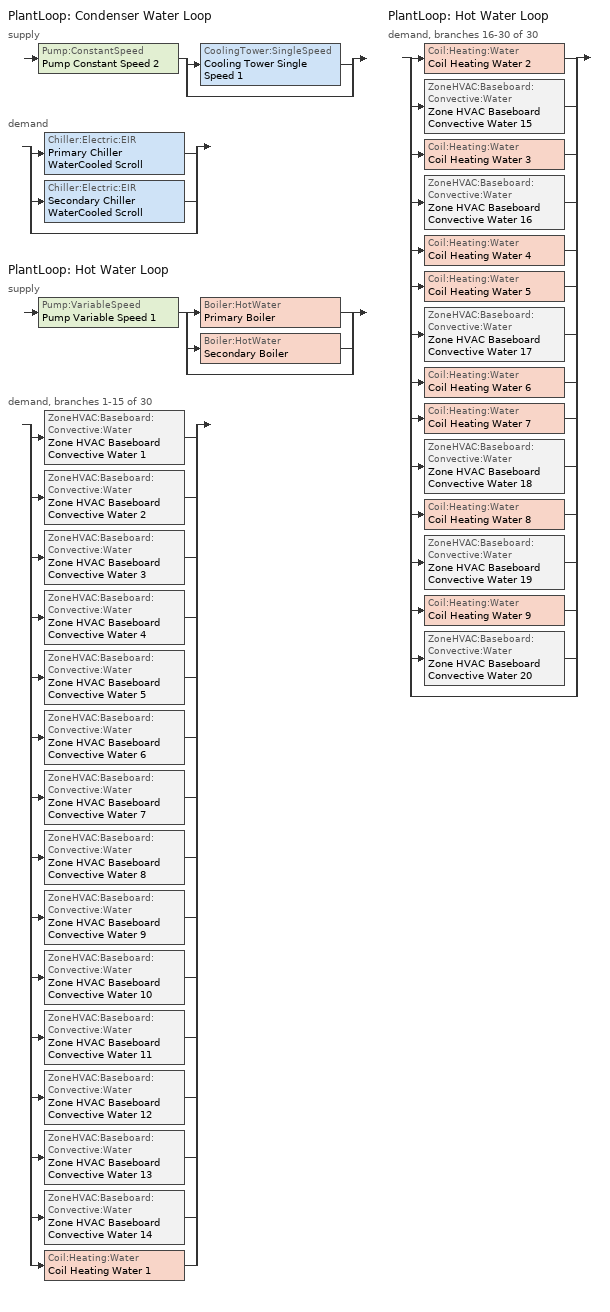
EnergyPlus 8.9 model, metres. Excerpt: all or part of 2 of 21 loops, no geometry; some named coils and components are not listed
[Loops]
PlantLoop 'Condenser Water Loop'
 supply: Pump:ConstantSpeed 'Pump Constant Speed 2' > split
  | CoolingTower:SingleSpeed 'Cooling Tower Single Speed 1'
  | bypass
 demand: split
  | Chiller:Electric:EIR 'Primary Chiller WaterCooled Scroll'
  | Chiller:Electric:EIR 'Secondary Chiller WaterCooled Scroll'
  | bypass
PlantLoop 'Hot Water Loop'
 supply: Pump:VariableSpeed 'Pump Variable Speed 1' > split
  | Boiler:HotWater 'Primary Boiler'
  | Boiler:HotWater 'Secondary Boiler'
  | bypass
 demand, branches 1-15 of 30: split
  | ZoneHVAC:Baseboard:Convective:Water 'Zone HVAC Baseboard Convective Water 1'
  | ZoneHVAC:Baseboard:Convective:Water 'Zone HVAC Baseboard Convective Water 2'
  | ZoneHVAC:Baseboard:Convective:Water 'Zone HVAC Baseboard Convective Water 3'
  | ZoneHVAC:Baseboard:Convective:Water 'Zone HVAC Baseboard Convective Water 4'
  | ZoneHVAC:Baseboard:Convective:Water 'Zone HVAC Baseboard Convective Water 5'
  | ZoneHVAC:Baseboard:Convective:Water 'Zone HVAC Baseboard Convective Water 6'
  | ZoneHVAC:Baseboard:Convective:Water 'Zone HVAC Baseboard Convective Water 7'
  | ZoneHVAC:Baseboard:Convective:Water 'Zone HVAC Baseboard Convective Water 8'
  | ZoneHVAC:Baseboard:Convective:Water 'Zone HVAC Baseboard Convective Water 9'
  | ZoneHVAC:Baseboard:Convective:Water 'Zone HVAC Baseboard Convective Water 10'
  | ZoneHVAC:Baseboard:Convective:Water 'Zone HVAC Baseboard Convective Water 11'
  | ZoneHVAC:Baseboard:Convective:Water 'Zone HVAC Baseboard Convective Water 12'
  | ZoneHVAC:Baseboard:Convective:Water 'Zone HVAC Baseboard Convective Water 13'
  | ZoneHVAC:Baseboard:Convective:Water 'Zone HVAC Baseboard Convective Water 14'
  | Coil:Heating:Water 'Coil Heating Water 1'
PlantLoop 'Hot Water Loop'
 demand, branches 16-30 of 30: split
  | Coil:Heating:Water 'Coil Heating Water 2'
  | ZoneHVAC:Baseboard:Convective:Water 'Zone HVAC Baseboard Convective Water 15'
  | Coil:Heating:Water 'Coil Heating Water 3'
  | ZoneHVAC:Baseboard:Convective:Water 'Zone HVAC Baseboard Convective Water 16'
  | Coil:Heating:Water 'Coil Heating Water 4'
  | Coil:Heating:Water 'Coil Heating Water 5'
  | ZoneHVAC:Baseboard:Convective:Water 'Zone HVAC Baseboard Convective Water 17'
  | Coil:Heating:Water 'Coil Heating Water 6'
  | Coil:Heating:Water 'Coil Heating Water 7'
  | ZoneHVAC:Baseboard:Convective:Water 'Zone HVAC Baseboard Convective Water 18'
  | Coil:Heating:Water 'Coil Heating Water 8'
  | ZoneHVAC:Baseboard:Convective:Water 'Zone HVAC Baseboard Convective Water 19'
  | Coil:Heating:Water 'Coil Heating Water 9'
  | ZoneHVAC:Baseboard:Convective:Water 'Zone HVAC Baseboard Convective Water 20'
  | bypass
[Coil:Heating:Water] Availability Schedule=Always On Discrete; U-Factor Times Area Value {W/K}=Autosize; Maximum Water Flow Rate {m3/s}=Autosize; Performance Input Method=UFactorTimesAreaAndDesignWaterFlowRate; Rated Capacity {W}=Autosize; Rated Inlet Water Temperature {C}=82.2; Rated Inlet Air Temperature {C}=16.6; Rated Outlet Water Temperature {C}=71.1; Rated Outlet Air Temperature {C}=32.2; Rated Ratio for Air and Water Convection=0.5
Coil Heating Water 7; Coil Heating Water 5; Coil Heating Water 8; Coil Heating Water 9; Coil Heating Water 2; Coil Heating Water 3
[ZoneHVAC:Baseboard:Convective:Water] Availability Schedule=Always On Discrete; Heating Design Capacity Method=HeatingDesignCapacity; Heating Design Capacity {W}=Autosize; Heating Design Capacity Per Floor Area {W/m2}=0; Fraction of Autosized Heating Design Capacity=0.8; U-Factor Times Area Value {W/K}=Autosize; Maximum Water Flow Rate {m3/s}=Autosize; Convergence Tolerance=0.001
Zone HVAC Baseboard Convective Water 18; Zone HVAC Baseboard Convective Water 17; Zone HVAC Baseboard Convective Water 10; Zone HVAC Baseboard Convective Water 1; Zone HVAC Baseboard Convective Water 19; Zone HVAC Baseboard Convective Water 20; Zone HVAC Baseboard Convective Water 15; Zone HVAC Baseboard Convective Water 13; Zone HVAC Baseboard Convective Water 16; Zone HVAC Baseboard Convective Water 2; Zone HVAC Baseboard Convective Water 5; Zone HVAC Baseboard Convective Water 11; Zone HVAC Baseboard Convective Water 3; Zone HVAC Baseboard Convective Water 14; Zone HVAC Baseboard Convective Water 12; Zone HVAC Baseboard Convective Water 6; Zone HVAC Baseboard Convective Water 7; Zone HVAC Baseboard Convective Water 8; Zone HVAC Baseboard Convective Water 9; Zone HVAC Baseboard Convective Water 4
[SetpointManager:Scheduled]
Setpoint Manager Scheduled 2: Control Variable=Temperature; Schedule=CW Temp
[PlantLoop] Fluid Type=Water; Maximum Loop Temperature {C}=100; Minimum Loop Temperature {C}=0; Maximum Loop Flow Rate {m3/s}=Autosize; Minimum Loop Flow Rate {m3/s}=0; Plant Loop Volume {m3}=Autocalculate; Load Distribution Scheme=Optimal; Plant Loop Demand Calculation Scheme=SingleSetpoint
Name | Plant Equipment Operation Scheme
Condenser Water Loop | Condenser Water Loop Operation Schemes
Hot Water Loop | Hot Water Loop Operation Schemes
[Sizing:Plant] Sizing Option=NonCoincident; Zone Timesteps in Averaging Window=1; Coincident Sizing Factor Mode=None
Name | Loop Type | Design Loop Exit Temperature {C} | Loop Design Temperature Difference {deltaC}
Condenser Water Loop | Condenser | 29 | 6
Hot Water Loop | Heating | 82 | 16
[Pump:ConstantSpeed]
Pump Constant Speed 2: Design Flow Rate {m3/s}=Autosize; Design Pump Head {Pa}=179352; Design Power Consumption {W}=Autosize; Motor Efficiency=0.9; Fraction of Motor Inefficiencies to Fluid Stream=0; Pump Control Type=Intermittent; Design Power Sizing Method=PowerPerFlowPerPressure; Design Electric Power per Unit Flow Rate {W/(m3/s)}=348701.1; Design Shaft Power per Unit Flow Rate per Unit Head=1.28205
[PlantEquipmentOperationSchemes] Control Scheme Schedule Name 1=Always On Discrete
Name | Control Scheme Object Type 1 | Control Scheme Name 1
Condenser Water Loop Operation Schemes | PlantEquipmentOperation:CoolingLoad | Condenser Water Loop Cooling Operation Scheme
Hot Water Loop Operation Schemes | PlantEquipmentOperation:HeatingLoad | Hot Water Loop Heating Operation Scheme
[PlantEquipmentOperation:CoolingLoad]
Condenser Water Loop Cooling Operation Scheme: Load Range Lower Limit 1 {W}=0; Load Range Upper Limit 1 {W}=1000000000; Range Equipment List Name 1=Condenser Water Loop Cooling Equipment List
[PlantEquipmentList]
Condenser Water Loop Cooling Equipment List: CoolingTower:SingleSpeed, Cooling Tower Single Speed 1
Hot Water Loop Heating Equipment List: Boiler:HotWater, Primary Boiler, Boiler:HotWater, Secondary Boiler
[CoolingTower:SingleSpeed]
Cooling Tower Single Speed 1: Design Water Flow Rate {m3/s}=Autosize; Design Air Flow Rate {m3/s}=Autosize; Design Fan Power {W}=Autosize; Design U-Factor Times Area Value {W/K}=Autosize; Free Convection Air Flow Rate {m3/s}=Autosize; Free Convection Air Flow Rate Sizing Factor=0.1; Free Convection U-Factor Times Area Value {W/K}=Autosize; Free Convection U-Factor Times Area Value Sizing Factor=0.1; Performance Input Method=UFactorTimesAreaAndDesignWaterFlowRate; Heat Rejection Capacity and Nominal Capacity Sizing Ratio=1.25; Free Convection Capacity {W}=0; Free Convection Nominal Capacity Sizing Factor=0.1; Design Inlet Air Dry-Bulb Temperature {C}=24; Design Inlet Air Wet-Bulb Temperature {C}=24; Design Approach Temperature {deltaC}=5; Design Range Temperature {deltaC}=5; Basin Heater Capacity {W/K}=0; Basin Heater Setpoint Temperature {C}=2; Evaporation Loss Mode=LossFactor; Evaporation Loss Factor {percent/K}=0.2; Drift Loss Percent {percent}=0.008; Blowdown Calculation Mode=ConcentrationRatio; Blowdown Concentration Ratio=3; Capacity Control=FanCycling; Number of Cells=1; Cell Control=MinimalCell; Cell Minimum  Water Flow Rate Fraction=0.33; Cell Maximum Water Flow Rate Fraction=2.5; Sizing Factor=1
[Pump:VariableSpeed]
Pump Variable Speed 1: Design Maximum Flow Rate {m3/s}=Autosize; Design Pump Head {Pa}=179352; Design Power Consumption {W}=Autosize; Motor Efficiency=0.9; Fraction of Motor Inefficiencies to Fluid Stream=0; Coefficient 1 of the Part Load Performance Curve=0; Coefficient 2 of the Part Load Performance Curve=1; Coefficient 3 of the Part Load Performance Curve=0; Coefficient 4 of the Part Load Performance Curve=0; Design Minimum Flow Rate {m3/s}=0; Pump Control Type=Intermittent; Skin Loss Radiative Fraction=0.5; Design Power Sizing Method=PowerPerFlowPerPressure; Design Electric Power per Unit Flow Rate {W/(m3/s)}=348701.1; Design Shaft Power per Unit Flow Rate per Unit Head=1.28205; Design Minimum Flow Rate Fraction=0
[Boiler:HotWater] Fuel Type=NaturalGas; Nominal Capacity {W}=Autosize; Nominal Thermal Efficiency=0.8; Design Water Outlet Temperature {C}=82; Design Water Flow Rate {m3/s}=Autosize; Minimum Part Load Ratio=0; Maximum Part Load Ratio=1; Optimum Part Load Ratio=1; Water Outlet Upper Temperature Limit {C}=99; Boiler Flow Mode=ConstantFlow; Parasitic Electric Load {W}=0; Sizing Factor=1
Primary Boiler; Secondary Boiler
[SetpointManager:OutdoorAirReset]
Setpoint Manager Outdoor Air Reset 1: Control Variable=Temperature; Setpoint at Outdoor Low Temperature {C}=82; Outdoor Low Temperature {C}=-16; Setpoint at Outdoor High Temperature {C}=60; Outdoor High Temperature {C}=0
[PlantEquipmentOperation:HeatingLoad]
Hot Water Loop Heating Operation Scheme: Load Range Lower Limit 1 {W}=0; Load Range Upper Limit 1 {W}=1000000000; Range Equipment List Name 1=Hot Water Loop Heating Equipment List
[Schedule:Day:Interval]
satCW Temp 1; Schedule Day 4; sunCW Temp 1; wkdCW Temp 1: No, 01:00, 29, 02:00, 29, 03:00, 29, 04:00, 29, 05:00, 29, 06:00, 29, 07:00, 29, 08:00, 29, 09:00, 29, 10:00, 29, 11:00, 29, 12:00, 29, 13:00, 29, 14:00, 29, 15:00, 29, 16:00, 29, 17:00, 29, 18:00, 29, 19:00, 29, 20:00, 29, 21:00, 29, 22:00, 29, 23:00, 29, 24:00, 29
[Schedule:Week:Daily]
CW Temp Week Rule - Jan1-Dec31: sunCW Temp 1, wkdCW Temp 1, wkdCW Temp 1, wkdCW Temp 1, wkdCW Temp 1, wkdCW Temp 1, satCW Temp 1, Schedule Day 4, Schedule Day 4, Schedule Day 4, Schedule Day 4, Schedule Day 4
[Schedule:Year]
CW Temp: CW Temp Week Rule - Jan1-Dec31, 1, 1, 12, 31
[Schedule:Constant]
Always On Discrete: Hourly Value=1
